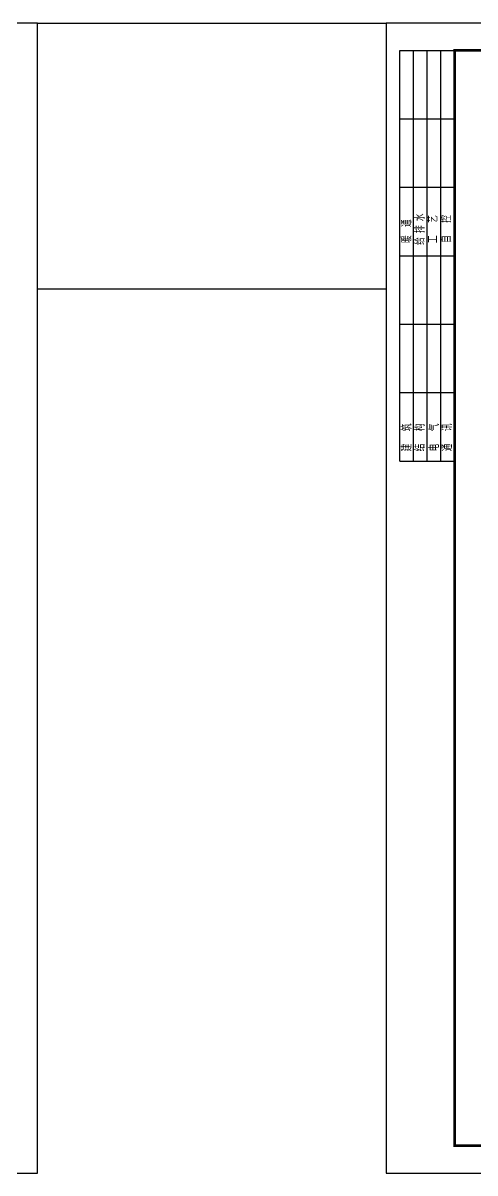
# Model space of a CAD drawing. Extents: x 4532298 to 10139194, y -639876 to -207028.
# Drawn here: x 4714950 to 4731452, y -282498 to -240498 of the extents above; entities that cross this region are included whole.
import ezdxf

# ---------------------------------------------------------------- set-up
doc = ezdxf.new("R2010")
doc.units = 0
doc.header["$LTSCALE"] = 1000
doc.header["$MEASUREMENT"] = 0
doc.layers.get('0').update_dxf_attribs({"linetype": 'CONTINUOUS'})
doc.layers.add('PUB_TITLE', color=4, linetype='CONTINUOUS')
doc.layers.add('WALL', color=2, linetype='CONTINUOUS')
doc.styles.get("Standard").update_dxf_attribs({"font": 'GBENOR', "bigfont": 'GBCBIG'})

# ---------------------------------------------------------------- blocks, each defined once
blk = doc.blocks.new('$titleblk$00000095')
for p, q in [((-150, 20), (-150, 0)), ((-150, 20), (0, 20)), ((-125, 20), (-125, 0)), ((-100, 20), (-100, 0)), ((-75, 20), (-75, 0)), ((-75, 20), (-75, 0)), ((-50, 20), (-50, 0)), ((-25, 20), (-25, 0)), ((0, 20), (0, 0)), ((-150, 15), (-75, 15)), ((-75, 15), (0, 15)), ((-150, 10), (-75, 10)), ((-75, 10), (0, 10)), ((-150, 5), (-75, 5)), ((-75, 5), (0, 5))]:
    blk.add_line(p, q)
at = {"width": 0.8}
for s, p in [('建   筑', (-146.45, 15.65)), ('暖  通', (-70.35, 15.73)), ('结   构', (-146.45, 10.91)), ('给 排 水', (-71.03, 10.9)), ('电   气', (-146.45, 5.65)), ('工   艺', (-70.35, 6.13)), ('通   讯', (-146.45, 0.88)), ('自   控', (-70.35, 1.24))]:
    blk.add_text(s, height=3.509, dxfattribs=at).set_placement(p)

msp = doc.modelspace()

# ---------------------------------------------------------------- linework, layer by layer
at = {"layer": 'PUB_TITLE'}
for points in [[(4656073.5, -282498.2), (4715473.5, -282498.2), (4715473.5, -240498.2), (4656073.5, -240498.2)], [(4728205.2, -282498.2), (4787605.2, -282498.2), (4787605.2, -240498.2), (4728205.2, -240498.2)]]:
    msp.add_lwpolyline(points, close=True, dxfattribs=at)
at = {"layer": 'PUB_TITLE', "const_width": 100}
msp.add_lwpolyline([(4730705.2, -281498.2), (4786605.2, -281498.2), (4786605.2, -241498.2), (4730705.2, -241498.2)], close=True, dxfattribs=at)
at = {"layer": 'WALL', "color": 1, "ltscale": 10}
msp.add_lwpolyline([(4715473.5, -240498.2), (4728205.2, -240498.2), (4728205.2, -250213.2), (4715473.5, -250213.2)], close=True, dxfattribs=at)

# ---------------------------------------------------------------- block references
at = {"layer": 'PUB_TITLE', "xscale": 100, "yscale": 100, "zscale": 100, "rotation": 90}
msp.add_blockref('$titleblk$00000095', (4730705.2, -241498.2), dxfattribs=at)

doc.saveas('drawing.dxf')
